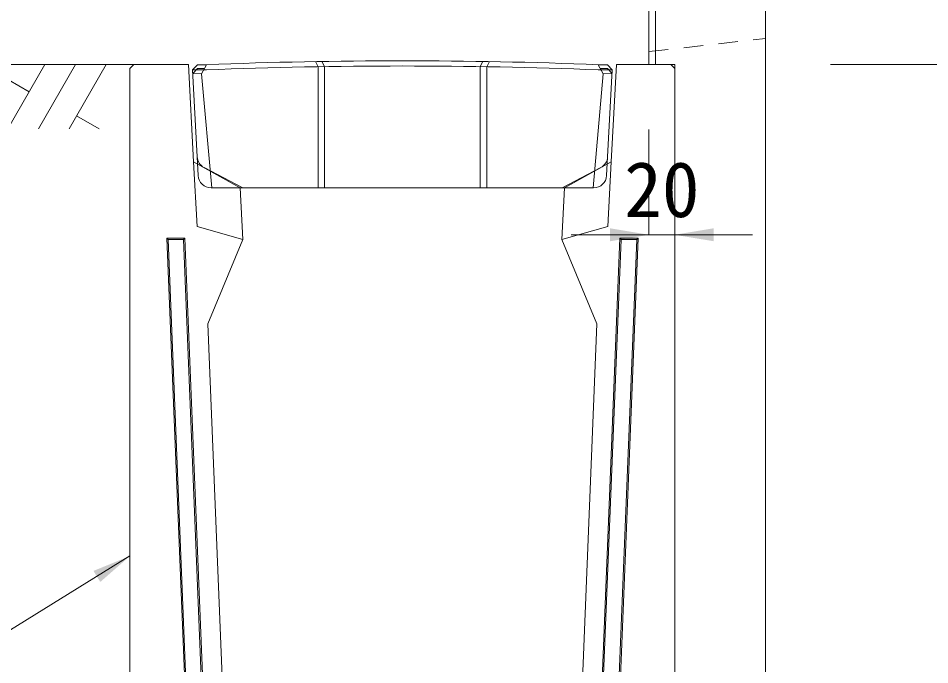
# Model space of a CAD drawing. Units: millimetres at full size; details may follow other scales. Extents: x 187207 to 255567, y 882048 to 905686.
# Drawn here: x 208363 to 209066, y 890302 to 890801 of the extents above; entities that cross this region are included whole.
import ezdxf
from ezdxf.enums import TextEntityAlignment as Align

# ---------------------------------------------------------------- set-up
doc = ezdxf.new("R2010")
doc.units = ezdxf.units.MM
doc.header["$LTSCALE"] = 20
doc.linetypes.add('DASHED', pattern=[7.5, 6, -1.5])
doc.linetypes.add('USER2', pattern=[1.35, 0.75, -0.6])
for name, color, linetype, lineweight in [('0_2', 7, 'Continuous', 20), ('パネックス', 2, 'Continuous', 13), ('寸法線', 7, 'Continuous', 13), ('引出線', 4, 'Continuous', 13), ('箱型U字側溝', 2, 'Continuous', 9), ('ﾊｯﾁﾝｸﾞ', 7, 'Continuous', 5)]:
    doc.layers.add(name, color=color, linetype=linetype, lineweight=lineweight)
doc.styles.add('ＭＳ ゴシック', font='')
doc.styles.get('ＭＳ ゴシック').set_extended_font_data('MS Gothic')

# ---------------------------------------------------------------- blocks, each defined once
blk = doc.blocks.new('filled_arrow')
at = {"color": 0, "linetype": 'Continuous', "lineweight": -2}
blk.add_solid([(7.5, 1.25), (0, 0), (7.5, -1.25)], dxfattribs=at)

msp = doc.modelspace()

# ---------------------------------------------------------------- linework, layer by layer
at = {"layer": '0_2'}
msp.add_line((208452.37, 890765.37), (208052.37, 890765.37), dxfattribs=at)
at = {"layer": 'パネックス', "lineweight": 5}
msp.add_line((208854.37, 891565.37), (208854.37, 890765.37), dxfattribs=at)
at = {"layer": 'パネックス'}
for p, q in [((208939.37, 891565.37), (208939.37, 889990.37)), ((208849.37, 890765.37), (208849.37, 891560.37)), ((208869.37, 890765.37), (208849.37, 890765.37)), ((208869.37, 889990.37), (208869.37, 890765.37))]:
    msp.add_line(p, q, dxfattribs=at)
at = {"layer": 'パネックス', "linetype": 'USER2', "lineweight": 9}
msp.add_line((208849.37, 890775.37), (208939.37, 890785.37), dxfattribs=at)
at = {"layer": '寸法線'}
for p, q in [((208402.37, 890765.37), (208284.37, 890765.37)), ((208989.37, 890765.37), (209234.84, 890765.37)), ((208849.37, 890715.37), (208849.37, 890634.07)), ((208869.37, 890715.37), (208869.37, 890634.07)), ((208929.37, 890634.07), (208789.37, 890634.07))]:
    msp.add_line(p, q, dxfattribs=at)
at = {"layer": '引出線'}
msp.add_lwpolyline([(208449.37, 890386.37), (208329.16, 890312.09), (207989.16, 890312.09)], dxfattribs=at)
at = {"layer": '箱型U字側溝'}
for p, q in [((208497.58, 890761.23), (208508.44, 890761.23)), ((208810.28, 890761.23), (208821.15, 890761.23)), ((208477.68, 890631.37), (208478.72, 890630.37)), ((208491.69, 890631.37), (208490.73, 890630.37)), ((208490.73, 890630.37), (208511.45, 890117.71)), ((208841.06, 890631.37), (208820.29, 890117.18)), ((208827.05, 890631.37), (208828.01, 890630.37)), ((208841.06, 890631.37), (208840.02, 890630.37))]:
    msp.add_line(p, q, dxfattribs=at)
at = {"layer": '箱型U字側溝', "lineweight": 18}
msp.add_line((208511.91, 890670.23), (208806.81, 890670.23), dxfattribs=at)
at = {"layer": '箱型U字側溝', "lineweight": 13}
msp.add_line((208527.43, 890118.35), (208509.37, 890565.37), dxfattribs=at)
msp.add_lwpolyline([(208509.37, 890565.37), (208536.37, 890630.37), (208534.37, 890670.37), (208498.37, 890690.37), (208494.37, 890765.37), (208452.37, 890765.37), (208449.37, 890762.37), (208449.37, 890010.37), (208469.37, 889990.37), (208849.37, 889990.37), (208869.37, 890010.37), (208869.37, 890762.37), (208866.37, 890765.37), (208824.37, 890765.37), (208820.37, 890690.37), (208784.37, 890670.37), (208782.37, 890630.37), (208809.37, 890565.37), (208791.31, 890118.35)], dxfattribs=at)
at = {"layer": '箱型U字側溝', "lineweight": 18}
for points in [[(208501.15, 890694.19), (208497.58, 890761.23), (208501.36, 890765.23)], [(208508.36, 890765.23), (208501.36, 890765.23), (208497.58, 890761.23), (208501.92, 890679.69)], [(208816.8, 890679.69), (208821.15, 890761.23), (208817.36, 890765.23), (208810.36, 890765.23)], [(208817.36, 890765.23), (208821.15, 890761.23), (208817.57, 890694.19)], [(208812.24, 890685.87), (208782.46, 890670.23), (208536.27, 890670.23), (208506.49, 890685.87)]]:
    msp.add_lwpolyline(points, dxfattribs=at)
at = {"layer": '箱型U字側溝', "color": 5, "linetype": 'DASHED'}
for points in [[(208512.43, 890670.23), (208504.58, 890758.23), (208508.36, 890765.23)], [(208806.3, 890670.23), (208814.15, 890758.23), (208810.36, 890765.23)]]:
    msp.add_lwpolyline(points, dxfattribs=at)
at = {"layer": '箱型U字側溝'}
for points in [[(208592.3, 890767.64), (208594.36, 890763.67), (208594.36, 890670.23)], [(208599.36, 890670.23), (208599.36, 890763.75), (208597.3, 890767.72)], [(208719.36, 890670.23), (208719.36, 890763.75), (208721.42, 890767.72)], [(208724.36, 890670.23), (208724.36, 890763.67), (208726.42, 890767.64)], [(208498.46, 890117.18), (208477.68, 890631.37), (208491.69, 890631.37), (208512.45, 890117.75)], [(208499.46, 890117.22), (208478.72, 890630.37), (208490.73, 890630.37)], [(208806.3, 890117.75), (208827.05, 890631.37), (208841.06, 890631.37)], [(208807.3, 890117.71), (208828.01, 890630.37), (208840.02, 890630.37), (208819.29, 890117.22)]]:
    msp.add_lwpolyline(points, dxfattribs=at)
at = {"layer": '箱型U字側溝', "color": 5}
for points in [[(208501.36, 890762.32), (208506.74, 890762.23), (208504.58, 890758.23), (208497.73, 890758.34)], [(208817.36, 890762.32), (208811.98, 890762.23), (208814.15, 890758.23), (208820.99, 890758.34)]]:
    msp.add_lwpolyline(points, close=True, dxfattribs=at)
at = {"layer": '箱型U字側溝', "linetype": 'DASHED', "lineweight": 13}
for points in [[(208536.37, 890630.37), (208501.04, 890640.37), (208498.37, 890690.37)], [(208782.37, 890630.37), (208817.71, 890640.37), (208820.37, 890690.37)]]:
    msp.add_lwpolyline(points, dxfattribs=at)
at = {"layer": '箱型U字側溝', "lineweight": 18}
for centre, radius, start, end in [((208659.36, 886966.56), 3801.67, 87.72365, 92.27635), ((208511.14, 890694.72), 10, 183.05288, 242.29297), ((208807.59, 890694.72), 10, 297.70703, 356.94712), ((208511.91, 890680.23), 10, 183.05288, 270), ((208806.81, 890680.23), 10, 270, 356.94712)]:
    msp.add_arc(centre, radius, start, end, dxfattribs=at)
at = {"layer": '箱型U字側溝'}
msp.add_arc((208659.36, 886966.56), 3797.67, 87.72245, 92.27755, dxfattribs=at)
at = {"layer": 'ﾊｯﾁﾝｸﾞ', "lineweight": 9}
for p, q in [((208335.06, 890765.37), (208371.62, 890744.26)), ((208383.81, 890765.37), (208355.16, 890715.75)), ((208407.43, 890765.37), (208378.79, 890715.75)), ((208431.06, 890765.37), (208402.41, 890715.75)), ((208408.21, 890725.8), (208425.63, 890715.75))]:
    msp.add_line(p, q, dxfattribs=at)

# ---------------------------------------------------------------- block references
at = {"layer": '寸法線', "xscale": 4, "yscale": 4, "rotation": 180}
msp.add_blockref('filled_arrow', (208849.37, 890634.07), dxfattribs=at)
at = {"layer": '寸法線', "xscale": 4, "yscale": 4}
msp.add_blockref('filled_arrow', (208869.37, 890634.07), dxfattribs=at)
at = {"layer": '引出線', "xscale": 4, "yscale": 4, "rotation": 211.7}
msp.add_blockref('filled_arrow', (208449.37, 890386.37), dxfattribs=at)

# ---------------------------------------------------------------- texts
at = {"layer": '寸法線', "style": 'ＭＳ ゴシック'}
msp.add_text('20', height=42.72, dxfattribs=at).set_placement((208859.37, 890669.07), align=Align.MIDDLE_CENTER)

doc.saveas('drawing.dxf')
